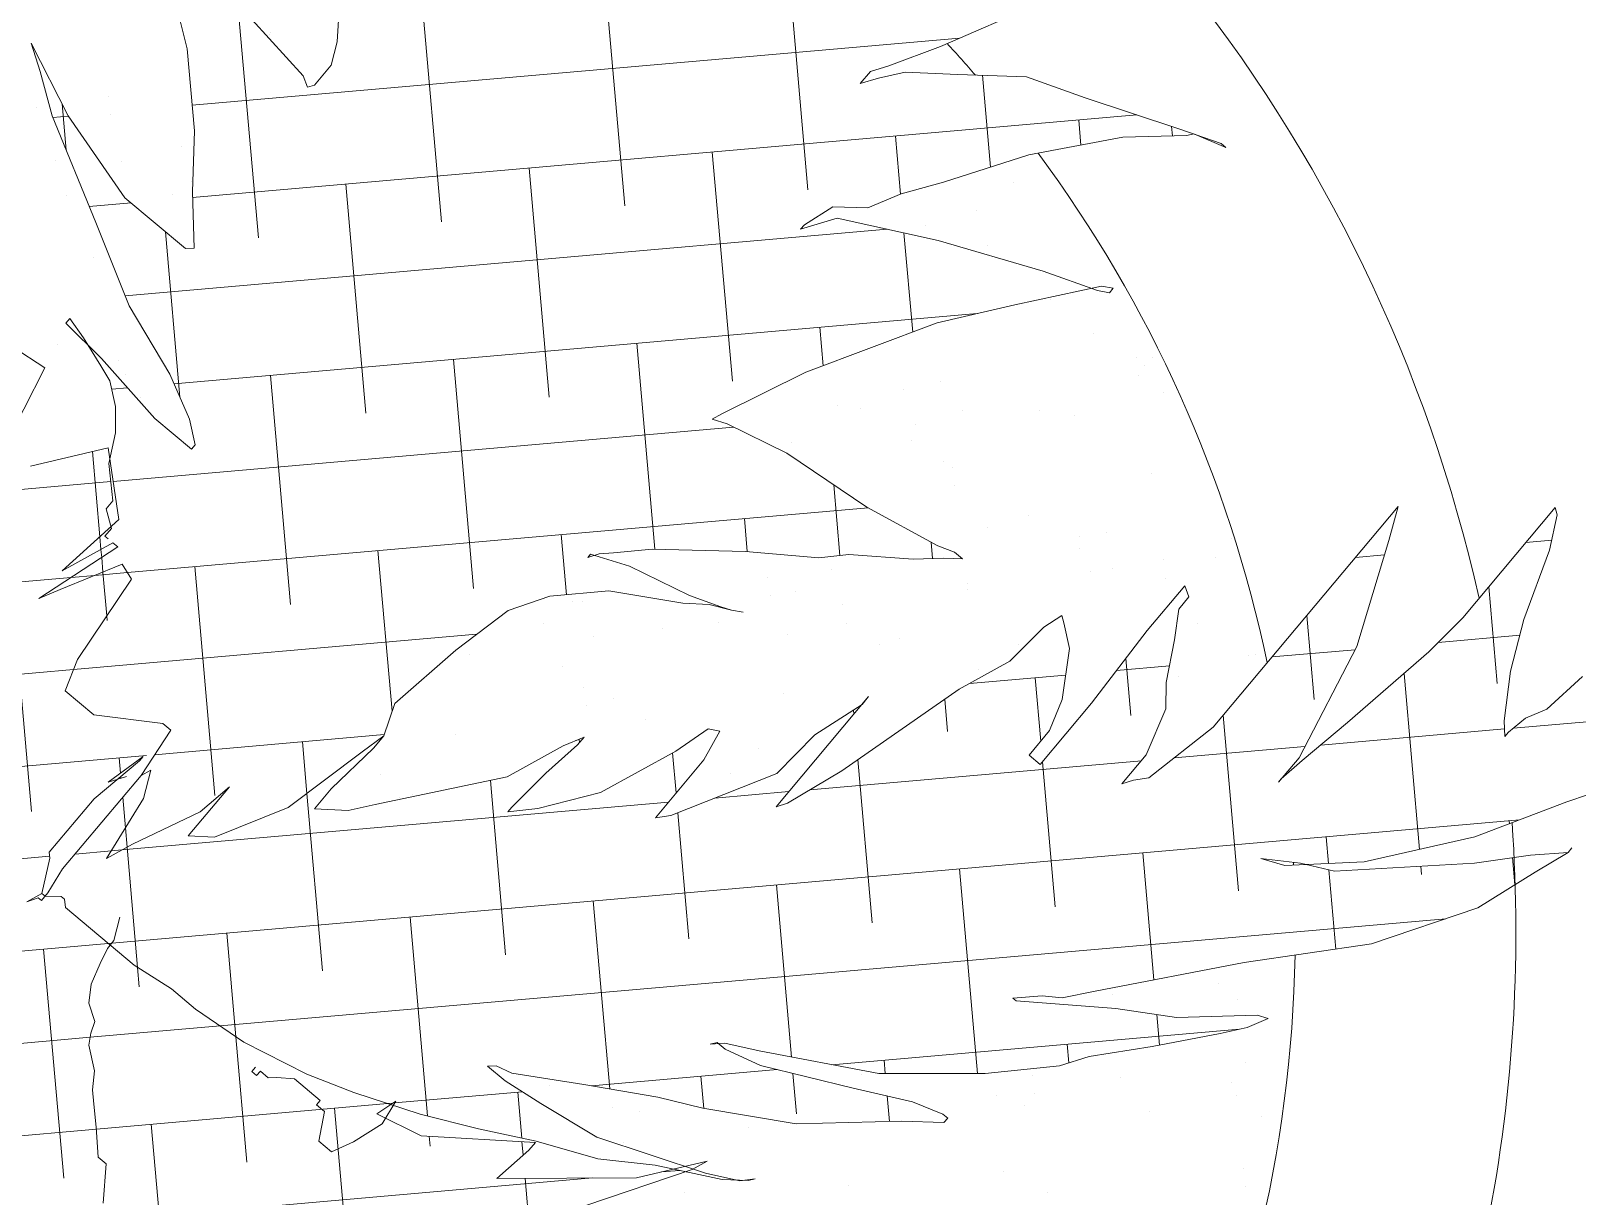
# Model space of a CAD drawing. Header units: metres. Extents: x -56 to -36, y -677 to -309.
# Drawn here: x -38.8046 to -38.6406, y -316.1644 to -316.0409 of the extents above; entities that cross this region are included whole.
import ezdxf

# ---------------------------------------------------------------- set-up
doc = ezdxf.new("R2010")
doc.units = ezdxf.units.M
doc.header["$LTSCALE"] = 5
doc.header["$MEASUREMENT"] = 0
doc.layers.add('A-FURN', color=7, linetype='Continuous', lineweight=18)

msp = doc.modelspace()

# ---------------------------------------------------------------- linework, layer by layer
at = {"layer": 'A-FURN', "color": 252}
for p, q in [((-38.72428236913706, -316.0334307988258), (-38.7221579479075, -316.0577130445918)), ((-38.78991697619702, -316.0350822684234), (-38.78797957196682, -316.0427489778289)), ((-38.77159455961808, -316.0335415594956), (-38.77206159952655, -316.0420098704136)), ((-38.74370816574984, -316.0351303358094), (-38.74158374452034, -316.0594125815754)), ((-38.76313396236262, -316.036829872793), (-38.76100954113318, -316.061112118559)), ((-38.70811299373062, -316.0425075224954), (-38.69767305407734, -316.0379773060997)), ((-38.7825597589754, -316.0385294097766), (-38.7804353377459, -316.0628116555426)), ((-38.77567245435685, -316.0456251763852), (-38.78107607248083, -316.0396814582565)), ((-38.70608057260077, -316.0416255913894), (-38.78744489370527, -316.0487440471015)), ((-38.77929656762447, -316.0412356431461), (-38.77929656762447, -316.0412356431461)), ((-38.77919293076204, -316.0410031119172), (-38.77919293076204, -316.0410031119172)), ((-38.80451721011175, -316.0421626551069), (-38.80357534184643, -316.04516802086)), ((-38.80060090736552, -316.0498788996299), (-38.80451721011175, -316.0421626551069)), ((-38.78797957196682, -316.0427489778289), (-38.78720309186318, -316.0514552454012)), ((-38.77206159952655, -316.0420098704136), (-38.77270201225249, -316.0444930272753)), ((-38.7135870342963, -316.0445594414621), (-38.70811299373062, -316.0425075224954)), ((-38.77270201225249, -316.0444930272753), (-38.7744867907837, -316.0466200590411)), ((-38.71552463473395, -316.0451486637702), (-38.7135870342963, -316.0445594414621)), ((-38.80357534184643, -316.04516802086), (-38.8023112709233, -316.0498533221127)), ((-38.77522216918103, -316.0468084805686), (-38.77567245435685, -316.0456251763852)), ((-38.7744867907837, -316.0466200590411), (-38.77522216918103, -316.0468084805686)), ((-38.71661533274235, -316.0464485164578), (-38.71552463473395, -316.0451486637702)), ((-38.71467773214002, -316.045859294189), (-38.71661533274235, -316.0464485164578)), ((-38.71183537270886, -316.0452237764627), (-38.71467773214002, -316.045859294189)), ((-38.70626636652977, -316.0454665927815), (-38.71183537270886, -316.0452237764627)), ((-38.69898699668627, -316.0457349866082), (-38.70626636652977, -316.0454665927815)), ((-38.70364643553845, -316.0455631908827), (-38.70279373722101, -316.0553095772501)), ((-38.69275702687949, -316.0479419905572), (-38.69898699668627, -316.0457349866082)), ((-38.79631569976962, -316.0477951258092), (-38.79631569976962, -316.0477951258092)), ((-38.68282542515502, -316.0512413277027), (-38.69275702687949, -316.0479419905572)), ((-38.80391712220799, -316.0489926423457), (-38.80391712220799, -316.0489926423457)), ((-38.8023112709233, -316.0498533221127), (-38.79768033705361, -316.0611897322906)), ((-38.8005903521927, -316.049894125696), (-38.80223579578697, -316.050038083357)), ((-38.80125384633678, -316.0485924217735), (-38.80082527629568, -316.0534909997591)), ((-38.79459418211067, -316.0585437313418), (-38.80060090736552, -316.0498788996299)), ((-38.79606117369482, -316.0497284432889), (-38.79606117369482, -316.0497284432889)), ((-38.68726449734081, -316.0497666415282), (-38.78740852064951, -316.0585281082875)), ((-38.78720309186318, -316.0514552454012), (-38.78742633646377, -316.0579130732221)), ((-38.69344413723425, -316.0503072899634), (-38.69321182860702, -316.0529625897225)), ((-38.68359761935321, -316.0509848001986), (-38.68350987810257, -316.0519876872826)), ((-38.67834711688701, -316.0527839965931), (-38.68282542515502, -316.0512413277027)), ((-38.78858077294055, -316.0530645302775), (-38.78858077294055, -316.0530645302775)), ((-38.71286993384709, -316.0520068269468), (-38.71233160059344, -316.0581600041918)), ((-38.69871865810015, -316.0540148758827), (-38.68874975083853, -316.0521099425346)), ((-38.68874975083853, -316.0521099425346), (-38.68197852256114, -316.0519519581215)), ((-38.68197852256114, -316.0519519581215), (-38.68124314411509, -316.051763536536)), ((-38.68124314411509, -316.051763536536), (-38.67783897536961, -316.0532103748908)), ((-38.67783897536961, -316.0532103748908), (-38.67834711688701, -316.0527839965931)), ((-38.8019748115403, -316.054615094422), (-38.8019748115403, -316.054615094422)), ((-38.79490464121798, -316.0547342259605), (-38.79490464121798, -316.0547342259605)), ((-38.73229573045987, -316.0537063639305), (-38.73017130923031, -316.0779886096965)), ((-38.70777043664961, -316.0568907341706), (-38.69871865810015, -316.0540148758827)), ((-38.75172152707265, -316.0554059009139), (-38.74959710584321, -316.0796881466799)), ((-38.78756089359067, -316.0568046028263), (-38.78756089359067, -316.0568046028263)), ((-38.78742633646377, -316.0579130732221), (-38.78725296359758, -316.0638982272204)), ((-38.77114732368537, -316.0571054378977), (-38.76902290245599, -316.0813876836637)), ((-38.71228186182211, -316.058139431882), (-38.70777043664961, -316.0568907341706)), ((-38.70040777404839, -316.0569142465482), (-38.70040777404839, -316.0569142465482)), ((-38.80080205892224, -316.0583345905299), (-38.80080205892224, -316.0583345905299)), ((-38.79393256688357, -316.0590988883733), (-38.79837565624254, -316.0594876083233)), ((-38.78815772253321, -316.0639445226873), (-38.79459418211067, -316.0585437313418)), ((-38.78951030953058, -316.0581707942554), (-38.78951030953058, -316.0581707942554)), ((-38.72253586241195, -316.0614160909503), (-38.71950756396589, -316.0595270159547)), ((-38.71950756396589, -316.0595270159547), (-38.71581830183422, -316.0596021286379)), ((-38.71581830183422, -316.0596021286379), (-38.71228186182211, -316.058139431882)), ((-38.79768033705361, -316.0611897322906), (-38.79411935375381, -316.0700174080129)), ((-38.71905727879019, -316.0607103201382), (-38.72293247983012, -316.061888764715)), ((-38.70833244222942, -316.0630643097544), (-38.71905727879019, -316.0607103201382)), ((-38.70424381796184, -316.0598990137607), (-38.70424381796184, -316.0598990137607)), ((-38.71376350659156, -316.0618722478483), (-38.79455377403198, -316.0689404803725)), ((-38.79027920892381, -316.0621643972627), (-38.78874497682094, -316.0797007504427)), ((-38.72293247983012, -316.061888764715), (-38.72253586241195, -316.0614160909503)), ((-38.71197242753865, -316.0622653709946), (-38.7110515107627, -316.07279149791)), ((-38.7097352570303, -316.0615119527154), (-38.7097352570303, -316.0615119527154)), ((-38.78725296359758, -316.0638982272204), (-38.78815772253321, -316.0639445226873)), ((-38.69722754676641, -316.0663413091005), (-38.70833244222942, -316.0630643097544)), ((-38.70307106534372, -316.0636185098686), (-38.70307106534372, -316.0636185098686)), ((-38.79786497825668, -316.0648934174089), (-38.79786497825668, -316.0648934174089)), ((-38.70020217751275, -316.0698863619955), (-38.69103887487327, -316.0679095556633)), ((-38.69143549224279, -316.06838222937), (-38.69722754676641, -316.0663413091005)), ((-38.69103887487327, -316.0679095556633), (-38.68979535481262, -316.0681475122597)), ((-38.69644459994637, -316.0693215267561), (-38.69644459994637, -316.0693215267561)), ((-38.69019197227939, -316.0686201860822), (-38.69143549224279, -316.06838222937)), ((-38.68979535481262, -316.0681475122597), (-38.69019197227939, -316.0686201860822)), ((-38.79411935375381, -316.0700174080129), (-38.78980643368672, -316.0772609788871)), ((-38.70421300959734, -316.0708239310463), (-38.78936577733353, -316.0782738328911)), ((-38.70846072111001, -316.0718168728515), (-38.70020217751275, -316.0698863619955)), ((-38.80083691433154, -316.0718313703254), (-38.80044029696202, -316.0713586966187)), ((-38.79706924505368, -316.0755969017306), (-38.80083691433154, -316.0718313703254)), ((-38.80044029696202, -316.0713586966187), (-38.7989737287028, -316.0733947573396)), ((-38.72237924427841, -316.0770528600501), (-38.70846072111001, -316.0718168728515)), ((-38.7208832951699, -316.0722823920515), (-38.7205268981277, -316.0763560288839)), ((-38.80643903756103, -316.0743799207822), (-38.80309272515714, -316.0765836850229)), ((-38.80176833201588, -316.0741021501949), (-38.80176833201588, -316.0741021501949)), ((-38.7989737287028, -316.0733947573396), (-38.79712710139532, -316.0763538276163)), ((-38.74030909178268, -316.073981929035), (-38.73840019005794, -316.0958007755892)), ((-38.6918747563823, -316.0728903465214), (-38.6918747563823, -316.0728903465214)), ((-38.7914260203311, -316.0819430403921), (-38.79706924505368, -316.0755969017306)), ((-38.79529012161728, -316.0758162222371), (-38.79529012161728, -316.0758162222371)), ((-38.7597348883954, -316.0756814660186), (-38.75761046716596, -316.0999637117846)), ((-38.68733359291255, -316.0754351707976), (-38.68733359291255, -316.0754351707976)), ((-38.68560799058716, -316.0754787081535), (-38.68560799058716, -316.0754787081535)), ((-38.80309272515714, -316.0765836850229), (-38.80754649025337, -316.0853313885133)), ((-38.79712710139532, -316.0763538276163), (-38.79616867481806, -316.0779635100002)), ((-38.79448624736423, -316.0772751802753), (-38.79448624736423, -316.0772751802753)), ((-38.78980643368672, -316.0772609788871), (-38.78773675824803, -316.0820181531333)), ((-38.77916068500824, -316.0773810030022), (-38.77703626377874, -316.1016632487681)), ((-38.73127820075686, -316.0814665278351), (-38.72237924427841, -316.0770528600501)), ((-38.68707906683775, -316.0773684882773), (-38.68707906683775, -316.0773684882773)), ((-38.68648042469491, -316.0763269148164), (-38.68648042469491, -316.0763269148164)), ((-38.79616867481806, -316.0779635100002), (-38.79556556758061, -316.0806846235741)), ((-38.79430458686707, -316.0787059227366), (-38.79597179771704, -316.0788517847856)), ((-38.71197304598846, -316.0789106331715), (-38.71197304598846, -316.0789106331715)), ((-38.70806711339551, -316.077980695595), (-38.70806711339551, -316.077980695595)), ((-38.6844352379691, -316.0791982042614), (-38.6844352379691, -316.0791982042614)), ((-38.79556556758061, -316.0806846235741), (-38.79559868447572, -316.0834759902825)), ((-38.79292031235789, -316.0797389603861), (-38.79292031235789, -316.0797389603861)), ((-38.71897618468071, -316.0805720208111), (-38.71897618468071, -316.0805720208111)), ((-38.71659894782815, -316.0808798769498), (-38.71659894782815, -316.0808798769498)), ((-38.78753026848668, -316.0852119404231), (-38.7914260203311, -316.0819430403921)), ((-38.78773675824803, -316.0820181531333), (-38.78713365111716, -316.0847392667164)), ((-38.732311042259, -316.0820094546763), (-38.73127820075686, -316.0814665278351)), ((-38.73072876126773, -316.0825316635676), (-38.732311042259, -316.0820094546763)), ((-38.72438726731301, -316.0856377195209), (-38.73072876126773, -316.0825316635676)), ((-38.7108002933704, -316.0826301292793), (-38.7108002933704, -316.0826301292793)), ((-38.70572880526251, -316.0811504138876), (-38.70572880526251, -316.0811504138876)), ((-38.69755912803882, -316.0811001415757), (-38.69755912803882, -316.0811001415757)), ((-38.69388408954742, -316.0816675653442), (-38.69388408954742, -316.0816675653442)), ((-38.79559868447572, -316.0834759902825), (-38.79629695369866, -316.0867160730974)), ((-38.73003701129019, -316.0828704818573), (-38.79581926940878, -316.0886256837039)), ((-38.7112046161408, -316.0843164452448), (-38.7112046161408, -316.0843164452448)), ((-38.80460916510222, -316.0869906060632), (-38.79635062138894, -316.0850600953045)), ((-38.79802901307076, -316.0854524346721), (-38.79723888938329, -316.0944835897457)), ((-38.79635062138894, -316.0850600953045), (-38.79521882183897, -316.0926549316774)), ((-38.78713365111716, -316.0847392667164), (-38.78753026848668, -316.0852119404231)), ((-38.71590168304326, -316.0913483405534), (-38.72438726731301, -316.0856377195209)), ((-38.72392418344012, -316.0845320665939), (-38.72392418344012, -316.0845320665939)), ((-38.79629695369866, -316.0867160730974), (-38.79587978547605, -316.0906907439406)), ((-38.7077509281701, -316.086516687141), (-38.7077509281701, -316.086516687141)), ((-38.70686575032229, -316.0871059540991), (-38.70686575032229, -316.0871059540991)), ((-38.79609400445602, -316.088649719906), (-38.85571431302301, -316.0938658210215)), ((-38.71942254211089, -316.0889788759172), (-38.71876545237055, -316.0964894460163)), ((-38.7066112242475, -316.0890392715788), (-38.7066112242475, -316.0890392715788)), ((-38.68570462603364, -316.0878084026675), (-38.68570462603364, -316.0878084026675)), ((-38.79587978547605, -316.0906907439406), (-38.79657386595031, -316.0915179229609)), ((-38.79657386595031, -316.0915179229609), (-38.79601205668459, -316.0936002791)), ((-38.71578670145075, -316.0914109847107), (-38.79432615740441, -316.0982822967461)), ((-38.70837452552476, -316.095449279056), (-38.71590168304326, -316.0913483405534)), ((-38.6987384471802, -316.0922582707558), (-38.6987384471802, -316.0922582707558)), ((-38.65957120806999, -316.0912933465715), (-38.67920377125338, -316.1146906955619)), ((-38.66056694051363, -316.0948879346026), (-38.65957120806999, -316.0912933465715)), ((-38.64290548740721, -316.0913830379773), (-38.65272176902786, -316.1030817124482)), ((-38.64352116073533, -316.0959006357196), (-38.64269480894589, -316.0921639215306)), ((-38.64269480894589, -316.0921639215306), (-38.64290548740721, -316.0913830379773)), ((-38.79521882183897, -316.0926549316774), (-38.80122175103125, -316.0980890595681)), ((-38.79601205668459, -316.0936002791), (-38.79670613721677, -316.0944274580716)), ((-38.72889665649265, -316.0925579571561), (-38.72859035692861, -316.0960589771936)), ((-38.70316829486356, -316.0934964524756), (-38.70316829486356, -316.0934964524756)), ((-38.69050535865503, -316.0940493282104), (-38.69050535865503, -316.0940493282104)), ((-38.79535109310544, -316.0955644667881), (-38.80370061004609, -316.1010432702476)), ((-38.80122175103125, -316.0980890595681), (-38.7958592346229, -316.0951380884904)), ((-38.79723888937676, -316.0944835898202), (-38.79712088637157, -316.095832370342)), ((-38.79712088637834, -316.0958323702642), (-38.79704696731577, -316.0966772690161)), ((-38.79670613721677, -316.0944274580716), (-38.79636737618895, -316.0947117102507)), ((-38.79636737618895, -316.0947117102507), (-38.79670613721677, -316.0944274580716)), ((-38.7958592346229, -316.0951380884904), (-38.79535109310544, -316.0955644667881)), ((-38.74832245310549, -316.0942574941395), (-38.74776466983897, -316.1006329860497)), ((-38.74276773671224, -316.0961912860182), (-38.73868185710435, -316.0957937249854)), ((-38.73868185710435, -316.0957937249854), (-38.72878736470958, -316.0960414009108)), ((-38.70910398165339, -316.0950518574907), (-38.70895032528151, -316.0968081578574)), ((-38.70662286398593, -316.0961136141145), (-38.70837452552476, -316.095449279056)), ((-38.69334411549275, -316.0956948390508), (-38.69334411549275, -316.0956948390508)), ((-38.69333721861378, -316.0944903275642), (-38.69333721861378, -316.0944903275642)), ((-38.67725797923688, -316.0946277212869), (-38.67725797923688, -316.0946277212869)), ((-38.66395075472948, -316.106144372414), (-38.66056694051363, -316.0948879346026)), ((-38.64329005595644, -316.0948555935024), (-38.64601967033119, -316.0950944038159)), ((-38.80146554649437, -316.1000995427326), (-38.79485950995794, -316.0973865284063)), ((-38.79704696731139, -316.0966772690655), (-38.79691119707715, -316.0982291299445)), ((-38.79485950995794, -316.0973865284063), (-38.79390108332271, -316.0989962108388)), ((-38.76774824971827, -316.0959570311233), (-38.76625826782052, -316.112987602144)), ((-38.7455109417721, -316.0967086353422), (-38.74430871973172, -316.0963078345616)), ((-38.7452134787159, -316.0963541300865), (-38.7455109417721, -316.0967086353422)), ((-38.74107393152443, -316.0976125468559), (-38.7452134787159, -316.0963541300865)), ((-38.74430871973172, -316.0963078345616), (-38.74276773671224, -316.0961912860182)), ((-38.72878736470958, -316.0960414009108), (-38.72099985330007, -316.0967361729772)), ((-38.72099985330007, -316.0967361729772), (-38.71781873279238, -316.0963849073719)), ((-38.71781873279238, -316.0963849073719), (-38.71100620660124, -316.0968656803451)), ((-38.71100620660124, -316.0968656803451), (-38.70775485985942, -316.096774709358)), ((-38.70775485985942, -316.096774709358), (-38.70577596145003, -316.0968242444848)), ((-38.70577596145003, -316.0968242444848), (-38.70662286398593, -316.0961136141145)), ((-38.68450326296048, -316.0969336611716), (-38.68450326296048, -316.0969336611716)), ((-38.6789233006642, -316.0966798359686), (-38.6789233006642, -316.0966798359686)), ((-38.66102361263282, -316.0964070786756), (-38.66408699376657, -316.0966750897967)), ((-38.64624800380662, -316.1032782332907), (-38.64352116073533, -316.0959006357196)), ((-38.80028784838387, -316.0988038771222), (-38.86071640311596, -316.1040906906146)), ((-38.79777545999397, -316.0985840716198), (-38.80028784829224, -316.0988038771142)), ((-38.79390108332271, -316.0989962108388), (-38.79959836838239, -316.1075059576171)), ((-38.79432615724627, -316.0982822967323), (-38.79777546028092, -316.0985840716449)), ((-38.79691119708454, -316.0982291298598), (-38.79650395031328, -316.1028839817549)), ((-38.78717404633105, -316.0976565681067), (-38.78504962510155, -316.1219388138728)), ((-38.73473243756033, -316.1007186029158), (-38.74107393152443, -316.0976125468559)), ((-38.72639790773204, -316.0987767374007), (-38.72639790773204, -316.0987767374007)), ((-38.71970227401508, -316.0979222525824), (-38.71970227401508, -316.0979222525824)), ((-38.69216446599572, -316.0982098236722), (-38.69216446599572, -316.0982098236722)), ((-38.68989042752216, -316.097895080947), (-38.68989042752216, -316.097895080947)), ((-38.68424873688562, -316.0988669786513), (-38.68424873688562, -316.0988669786513)), ((-38.80659984294383, -316.0993561050903), (-38.80447542171439, -316.1236383508563)), ((-38.80370061004609, -316.1010432702476), (-38.80146554649437, -316.1000995427326)), ((-38.7495184141271, -316.1007966150877), (-38.74325532742515, -316.1002122523283)), ((-38.74325532742515, -316.1002122523283), (-38.73542651798587, -316.1015457818781)), ((-38.73139849498162, -316.1019051468077), (-38.73473243756033, -316.1007186029158)), ((-38.72614338165718, -316.1007100548804), (-38.72614338165718, -316.1007100548804)), ((-38.7234626386261, -316.1002478011843), (-38.7234626386261, -316.1002478011843)), ((-38.70528835606549, -316.1001117609866), (-38.70528835606549, -316.1001117609866)), ((-38.70523678344344, -316.0994791859691), (-38.70523678344344, -316.0994791859691)), ((-38.68220274881801, -316.0996894441885), (-38.68616892319207, -316.1044161814755)), ((-38.68175246369097, -316.1008727484299), (-38.68220274881801, -316.0996894441885)), ((-38.64996539511182, -316.0997967698997), (-38.64906904881204, -316.1100420549878)), ((-38.7595080685073, -316.106510135551), (-38.75395961308411, -316.102305607204)), ((-38.75395961308411, -316.102305607204), (-38.7495184141271, -316.1007966150877)), ((-38.747131428215, -316.1013222621982), (-38.747131428215, -316.1013222621982)), ((-38.74606732941626, -316.1013541776004), (-38.74606732941626, -316.1013541776004)), ((-38.73542651798587, -316.1015457818781), (-38.73264201500299, -316.1016671900468)), ((-38.73264201500299, -316.1016671900468), (-38.73025412934092, -316.1022612718643)), ((-38.73025412934092, -316.1022612718643), (-38.73139849498162, -316.1019051468077)), ((-38.73025412934092, -316.1022612718643), (-38.72901060921296, -316.1024992286158)), ((-38.72901060921296, -316.1024992286158), (-38.73025412934092, -316.1022612718643)), ((-38.71852952139696, -316.1016417486903), (-38.71852952139696, -316.1016417486903)), ((-38.68327289590596, -316.1054366415812), (-38.68284316164127, -316.1021726011662)), ((-38.68284316164127, -316.1021726011662), (-38.68175246369097, -316.1008727484299)), ((-38.79650395031561, -316.1028839817288), (-38.79646206039152, -316.1033627857517)), ((-38.75020753152151, -316.1036769193391), (-38.75020753152151, -316.1036769193391)), ((-38.73165341146674, -316.1035436860046), (-38.73165341146674, -316.1035436860046)), ((-38.71806830693865, -316.1036843694793), (-38.71806830693865, -316.1036843694793)), ((-38.69524125248805, -316.1028446952041), (-38.69713755511864, -316.1040726749077)), ((-38.69503057402679, -316.1036255787575), (-38.69524125248805, -316.1028446952041)), ((-38.69442746684732, -316.1063466922827), (-38.69503057402679, -316.1036255787575)), ((-38.68087794653221, -316.1036366645618), (-38.68087794653221, -316.1036366645618)), ((-38.66927233986317, -316.1028547898761), (-38.66849484542487, -316.1117415919712)), ((-38.65272176902786, -316.1030817124482), (-38.65633262384884, -316.1066970185263)), ((-38.64765691198025, -316.1087411784557), (-38.64624800380662, -316.1032782332907)), ((-38.75728996503793, -316.10482929319), (-38.80002661585044, -316.1085682656531)), ((-38.74489457679832, -316.1050736737083), (-38.74489457679832, -316.1050736737083)), ((-38.73754459531293, -316.1042297950739), (-38.73754459531293, -316.1042297950739)), ((-38.72429721589478, -316.1048081881504), (-38.72429721589478, -316.1048081881504)), ((-38.71245250017969, -316.105325339607), (-38.71245250017969, -316.105325339607)), ((-38.69713755511864, -316.1040726749077), (-38.70074840993962, -316.1076879809859)), ((-38.68616892319207, -316.1044161814755), (-38.69207688671307, -316.1121450447004)), ((-38.68415710409496, -316.1099302816073), (-38.68327289590596, -316.1054366415812)), ((-38.64667634548121, -316.1049390988632), (-38.65533332350392, -316.1056964863006)), ((-38.76597784140066, -316.1121566426461), (-38.7595080685073, -316.106510135551)), ((-38.75801846686804, -316.1069756110227), (-38.75801846686804, -316.1069756110227)), ((-38.71461461896806, -316.1058846113755), (-38.71461461896806, -316.1058846113755)), ((-38.69978956397117, -316.1058782153419), (-38.69978956397117, -316.1058782153419)), ((-38.69520015088844, -316.1117393843132), (-38.69442746684732, -316.1063466922827)), ((-38.67548361484481, -316.1070732328568), (-38.67548361484481, -316.1070732328568)), ((-38.67469746883788, -316.1069737598749), (-38.67469746883788, -316.1069737598749)), ((-38.66411761402398, -316.1064650121382), (-38.67295005355621, -316.1072377504686)), ((-38.67007777420903, -316.1179181596746), (-38.66395075472948, -316.106144372414)), ((-38.65633262384884, -316.1066970185263), (-38.66492593620396, -316.1141863050923)), ((-38.8000266158239, -316.1085682656508), (-38.84892347895536, -316.1128461868568)), ((-38.79959836838239, -316.1075059576171), (-38.80093286168929, -316.1108162935085)), ((-38.74818683007194, -316.1082373316128), (-38.74818683007194, -316.1082373316128)), ((-38.70074840993962, -316.1076879809859), (-38.70611092646399, -316.1106389519663)), ((-38.70403542037022, -316.1086044444731), (-38.70403542037022, -316.1086044444731)), ((-38.68381432685308, -316.1081882512195), (-38.6894277068761, -316.1086793583356)), ((-38.68844923289166, -316.1073993078466), (-38.6879206420376, -316.1134411289549)), ((-38.64833044170805, -316.1140157020352), (-38.64765691198025, -316.1087411784557)), ((-38.74593006514172, -316.1104475207022), (-38.74593006514172, -316.1104475207022)), ((-38.69482941361261, -316.1091519464387), (-38.70503056085724, -316.1100444311775)), ((-38.69805842458996, -316.1094344482934), (-38.69746966170547, -316.1161640388559)), ((-38.68419022099019, -316.1127216483158), (-38.68415710409496, -316.1099302816073)), ((-38.68287429608156, -316.1093068930415), (-38.68287429608156, -316.1093068930415)), ((-38.65894941820241, -316.1089776202302), (-38.65731712000101, -316.1276348740458)), ((-38.64003878111831, -316.1092938243548), (-38.64381901642892, -316.1127670043145)), ((-38.80093286168929, -316.1108162935085), (-38.79788401239014, -316.1133745630627)), ((-38.76714295421786, -316.115609104656), (-38.76597784140066, -316.1121566426461)), ((-38.74279249838449, -316.1116738999078), (-38.74279249838449, -316.1116738999078)), ((-38.72554079573516, -316.1231311286252), (-38.71572451422119, -316.1114324541637)), ((-38.72476894085312, -316.1111499692706), (-38.72476894085312, -316.1111499692706)), ((-38.70611092646399, -316.1106389519663), (-38.71857943969442, -316.1193066831484)), ((-38.71572451422119, -316.1114324541637), (-38.71641859464685, -316.112259633126)), ((-38.70764687220205, -316.1117066947294), (-38.70734643865043, -316.1151406659383)), ((-38.69207688671307, -316.1121450447004), (-38.69753037647425, -316.118644308275)), ((-38.69653464419522, -316.1150497202045), (-38.69520015088844, -316.1117393843132)), ((-38.79788401239014, -316.1133745630627), (-38.79056334468154, -316.1142817143335)), ((-38.74567553906698, -316.1123808381819), (-38.74567553906698, -316.1123808381819)), ((-38.71641859464685, -316.112259633126), (-38.72144235008537, -316.1154948563341)), ((-38.71733415579106, -316.1128492407807), (-38.71729442112738, -316.1133034100652)), ((-38.6862766512775, -316.1176160890738), (-38.68419022099019, -316.1127216483158)), ((-38.67813546355134, -316.1134175266996), (-38.67650820674768, -316.1320171570757)), ((-38.6460540800779, -316.1137107319455), (-38.64788015654162, -316.115199006112)), ((-38.62063010856096, -316.1124475918213), (-38.64737523249138, -316.1147874869697)), ((-38.64381901642892, -316.1127670043145), (-38.6460540800779, -316.1137107319455)), ((-38.78971644208761, -316.1149923447522), (-38.79287701180013, -316.1197909548587)), ((-38.76709755911705, -316.1154745899044), (-38.79143657530338, -316.117603977902)), ((-38.79056334468154, -316.1142817143335), (-38.78971644208761, -316.1149923447522)), ((-38.75949173683765, -316.1155058064705), (-38.75949173683765, -316.1155058064705)), ((-38.7393388104139, -316.1138741418039), (-38.7393388104139, -316.1138741418039)), ((-38.73274974303038, -316.1148670976938), (-38.73617465895254, -316.1172288464055)), ((-38.73317947735305, -316.1181311380603), (-38.73150622306699, -316.1151050544061)), ((-38.73150622306699, -316.1151050544061), (-38.73274974303038, -316.1148670976938)), ((-38.72144235008537, -316.1154948563341), (-38.72544982244042, -316.1195828360796)), ((-38.698716040096, -316.117649425677), (-38.69653464419522, -316.1150497202045)), ((-38.67920377125338, -316.1146906955619), (-38.68601230511652, -316.1200529505266)), ((-38.66492593620396, -316.1141863050923), (-38.66973901313261, -316.1182024117958)), ((-38.64830279934583, -316.1148686385541), (-38.66778654980354, -316.1165732458421)), ((-38.64827677400839, -316.1156716799346), (-38.64833044170805, -316.1140157020352)), ((-38.64788015654162, -316.115199006112), (-38.64827677400839, -316.1156716799346)), ((-38.77576161104108, -316.1162325962277), (-38.77528218204876, -316.1217124946855)), ((-38.77270796796242, -316.1212093162655), (-38.76823365201304, -316.1169089573249)), ((-38.76714295421786, -316.115609104656), (-38.76943587416932, -316.1173097580082)), ((-38.76823365201304, -316.1169089573249), (-38.76714295421786, -316.115609104656)), ((-38.74811827608815, -316.1166713408511), (-38.75404679035572, -316.1199528595168)), ((-38.74996091091239, -316.1195552984447), (-38.74657729291337, -316.1165547922403)), ((-38.74588321238119, -316.1157276132687), (-38.74811827608815, -316.1166713408511)), ((-38.74682880062906, -316.1160586822053), (-38.74682880062906, -316.1160586822053)), ((-38.74657729291337, -316.1165547922403), (-38.74588321238119, -316.1157276132687)), ((-38.74642408086035, -316.1159559881918), (-38.7463911052761, -316.1163329008441)), ((-38.7274315020417, -316.1169338719931), (-38.7274315020417, -316.1169338719931)), ((-38.66945379528826, -316.1167191109214), (-38.68331956829704, -316.1179322088707)), ((-38.79228563192609, -316.1176782607312), (-38.83630755421396, -316.121529679878)), ((-38.79302983386177, -316.1182531454682), (-38.79784291083902, -316.1222692522297)), ((-38.79635559547054, -316.1204967257289), (-38.79263321644365, -316.1177804717036)), ((-38.79518740765386, -316.1179321332112), (-38.79504660265988, -316.1195415416564)), ((-38.79263321644365, -316.1177804717036), (-38.79302983386177, -316.1182531454682)), ((-38.76943587416932, -316.1173097580082), (-38.77727724953454, -316.123214939814)), ((-38.73617465895254, -316.1172288464055), (-38.74416885644681, -316.1215962186656)), ((-38.73833550400016, -316.1242758964278), (-38.73317947735305, -316.1181311380603)), ((-38.73650947376629, -316.1174117616926), (-38.73613805802219, -316.1216570630734)), ((-38.68679720253252, -316.1182364624422), (-38.72195305005445, -316.121312200557)), ((-38.71687298824102, -316.1181204099978), (-38.7153597999733, -316.1354162310429)), ((-38.69753037647425, -316.118644308275), (-38.698716040096, -316.117649425677)), ((-38.69727888788108, -316.1183445936474), (-38.69593400336046, -316.1337166940594)), ((-38.69675411832006, -316.1172630051815), (-38.69675411832006, -316.1172630051815)), ((-38.68885466460571, -316.1206884682043), (-38.6862766512775, -316.1176160890738)), ((-38.67225917010975, -316.1205178651471), (-38.67007777420903, -316.1179181596746)), ((-38.66973901313261, -316.1182024117958), (-38.67196170694709, -316.1201633598822)), ((-38.79287701180013, -316.1197909548587), (-38.80120597793629, -316.129717102926)), ((-38.79441799486827, -316.1199075034601), (-38.79635559547054, -316.1204967257289)), ((-38.79501444250266, -316.1199091339356), (-38.79499912409275, -316.1200842241624)), ((-38.79184417024007, -316.1192480280662), (-38.79287701180013, -316.1197909548587)), ((-38.79261266563921, -316.1222278163114), (-38.79184417024007, -316.1192480280662)), ((-38.75404679035572, -316.1199528595168), (-38.76806027925343, -316.1228941113326)), ((-38.76751668983044, -316.1196634303362), (-38.76751668983044, -316.1196634303362)), ((-38.75582891857127, -316.1203269054014), (-38.7542113931988, -316.1388153050103)), ((-38.75357176574269, -316.1231706044163), (-38.74996091091239, -316.1195552984447)), ((-38.72544982244042, -316.1195828360796), (-38.73669536656061, -316.1240411794241)), ((-38.73032632942395, -316.1196157254187), (-38.73032632942395, -316.1196157254187)), ((-38.71857943969442, -316.1193066831484), (-38.72433857363697, -316.1227303278933)), ((-38.68765244244943, -316.120287667521), (-38.68885466460571, -316.1206884682043)), ((-38.68601230511652, -316.1200529505266), (-38.68765244244943, -316.120287667521)), ((-38.67196170694709, -316.1201633598822), (-38.67225917010975, -316.1205178651471)), ((-38.64168749226261, -316.1226102806613), (-38.63233825066632, -316.119379917011)), ((-38.78787001120085, -316.1262073467612), (-38.78350721934137, -316.121007935865)), ((-38.78350721934137, -316.121007935865), (-38.78659337428431, -316.1236539368137)), ((-38.77528218204876, -316.1217124946855), (-38.77363718981158, -316.1405148419938)), ((-38.77449274649368, -316.1233363480314), (-38.77270796796242, -316.1212093162655)), ((-38.7640630018598, -316.1218636722324), (-38.7640630018598, -316.1218636722324)), ((-38.74416885644681, -316.1215962186656), (-38.75078726265318, -316.1232920125757)), ((-38.72417787180737, -316.1215068472387), (-38.73203726373688, -316.1221944549348)), ((-38.79784291083902, -316.1222692522297), (-38.80260232007734, -316.127941336726)), ((-38.79652517226489, -316.1286105314398), (-38.79261266563921, -316.1222278163114)), ((-38.736949600391, -316.1226242287034), (-38.79489357593931, -316.1276936696835)), ((-38.79482198758367, -316.1221089037253), (-38.79453694060422, -316.1253670056101)), ((-38.78659337428431, -316.1236539368137), (-38.79379433688436, -316.1270759615932)), ((-38.77727724953454, -316.123214939814), (-38.78508550806268, -316.1263287548628)), ((-38.7709026387333, -316.1235296291169), (-38.77449274649368, -316.1233363480314)), ((-38.76806027925343, -316.1228941113326), (-38.7709026387333, -316.1235296291169)), ((-38.76546222255146, -316.1221183040037), (-38.76546222255146, -316.1221183040037)), ((-38.75396838316087, -316.1236432781809), (-38.75357176574269, -316.1231706044163)), ((-38.75078726265318, -316.1232920125757), (-38.75396838316087, -316.1236432781809)), ((-38.72433857363697, -316.1227303278933), (-38.72554079573516, -316.1231311286252)), ((-38.65143335134431, -316.1263133179207), (-38.64168749226261, -316.1226102806613)), ((-38.64670280973039, -316.1245159010172), (-38.79636012817608, -316.1376092197948)), ((-38.73669536656061, -316.1240411794241), (-38.73833550400016, -316.1242758964278)), ((-38.73595514948286, -316.123747717245), (-38.73478559658602, -316.1371157680265)), ((-38.64779439607437, -316.1246114024474), (-38.64776736326704, -316.1249203888492)), ((-38.79453694060422, -316.1253670056101), (-38.7943596343205, -316.1273936257065)), ((-38.78508550806268, -316.1263287548628), (-38.78787001120085, -316.1262073467612)), ((-38.66722019268715, -316.1263109394309), (-38.66697380482211, -316.129127165615)), ((-38.66317047860267, -316.1289495997535), (-38.65143335134431, -316.1263133179207)), ((-38.80257488352927, -316.1283656970188), (-38.81783858108841, -316.1297010975186)), ((-38.80256102204763, -316.1285800942095), (-38.80338737383707, -316.1323168083985)), ((-38.80260232007734, -316.127941336726), (-38.80256102204763, -316.1285800942095)), ((-38.79602376098151, -316.1277925480624), (-38.79987372699506, -316.1281293764436)), ((-38.79379433688436, -316.1270759615932), (-38.79652517226489, -316.1286105314398)), ((-38.79489357593931, -316.1276936696835), (-38.79602376098151, -316.1277925480624)), ((-38.79435963432044, -316.1273936257066), (-38.7932435282394, -316.1401507765888)), ((-38.68664598929993, -316.1280104764145), (-38.68546880105075, -316.1414657996722)), ((-38.67413911052918, -316.1286060931857), (-38.67158184437753, -316.1293423011217)), ((-38.66994170688005, -316.1291075841665), (-38.67413911052918, -316.1286060931857)), ((-38.64554214250737, -316.1282360697393), (-38.65146646823942, -316.1291046846291)), ((-38.64745277030639, -316.1285162028431), (-38.64720053197473, -316.131399300166)), ((-38.6415554173681, -316.1279566772247), (-38.64554214250737, -316.1282360697393)), ((-38.64505055951511, -316.1300581314248), (-38.6415554173681, -316.1279566772247)), ((-38.6415554173681, -316.1279566772247), (-38.64115879994065, -316.1274840035667)), ((-38.64115879994065, -316.1274840035667), (-38.6415554173681, -316.1279566772247)), ((-38.80120597793629, -316.129717102926), (-38.80275114981103, -316.1322465552733)), ((-38.70607178591277, -316.1297100133979), (-38.70417397886084, -316.1514020472622)), ((-38.67158184437753, -316.1293423011217), (-38.66317047860267, -316.1289495997535)), ((-38.66631030119655, -316.1299396227448), (-38.66994170688005, -316.1291075841665)), ((-38.66691484246567, -316.1298011084334), (-38.66617922665287, -316.1382092356478)), ((-38.65146646823942, -316.1291046846291), (-38.66631030119655, -316.1299396227448)), ((-38.65716050744177, -316.12942496379), (-38.65708241013485, -316.1303176200922)), ((-38.65110715640711, -316.1338362814161), (-38.64505055951511, -316.1300581314248)), ((-38.72549758252555, -316.1314095503816), (-38.72390095211634, -316.1496591194669)), ((-38.80498621335354, -316.133190282895), (-38.80338737383707, -316.1323168083985)), ((-38.80378399131317, -316.1327894821144), (-38.80498621335354, -316.133190282895)), ((-38.80344523023669, -316.1330737342356), (-38.80378399131317, -316.1327894821144)), ((-38.80275114981103, -316.1322465552733), (-38.80344523023669, -316.1330737342356)), ((-38.80338737383707, -316.1323168083985), (-38.80304861280925, -316.1326010605776)), ((-38.80304861280925, -316.1326010605776), (-38.80133824919349, -316.1326266381434)), ((-38.80133824919349, -316.1326266381434), (-38.80099948811701, -316.1329108902645)), ((-38.80099948811701, -316.1329108902645), (-38.80088796408504, -316.1338099421716)), ((-38.74492337913833, -316.1331090873651), (-38.74318106150631, -316.1530238690273)), ((-38.80088796408504, -316.1338099421716), (-38.79360460191359, -316.1399213639359)), ((-38.79510827938665, -316.1348336420924), (-38.79574869216125, -316.1373167990121)), ((-38.65450340690191, -316.1349856082544), (-38.78448384032973, -316.1463574226595)), ((-38.76434917575105, -316.1348086243489), (-38.76250355020593, -316.1559042208617)), ((-38.66239399849897, -316.1376558673257), (-38.65110715640711, -316.1338362814161)), ((-38.78377497236389, -316.1365081613323), (-38.78281355927797, -316.1474971631885)), ((-38.79636012817608, -316.1376092197948), (-38.84053433942071, -316.1414739624989)), ((-38.80320076897667, -316.1382076983159), (-38.80107634774717, -316.1624899440818)), ((-38.7964427726935, -316.1381439779837), (-38.79719470961604, -316.139728082899)), ((-38.79574869216125, -316.1373167990121), (-38.7964427726935, -316.1381439779837)), ((-38.67588278740274, -316.1396278141092), (-38.66239399849897, -316.1376558673257)), ((-38.79719470961604, -316.139728082899), (-38.79817388347649, -316.141926987591)), ((-38.79360460191359, -316.1399213639359), (-38.78965099361162, -316.1424333381784)), ((-38.69170579417167, -316.1426616568589), (-38.67588278740274, -316.1396278141092)), ((-38.7932435282394, -316.1401507765888), (-38.79306298642436, -316.1422143789773)), ((-38.79817388347649, -316.141926987591), (-38.79841767884224, -316.1439374706395)), ((-38.78965099361162, -316.1424333381784), (-38.78711028582993, -316.144565229435)), ((-38.70041462299335, -316.1434088635894), (-38.69733265679903, -316.1431757664351)), ((-38.69733265679903, -316.1431757664351), (-38.69518437779342, -316.1433674276711)), ((-38.69518437779342, -316.1433674276711), (-38.69170579417167, -316.1426616568589)), ((-38.68988714857775, -316.143013297004), (-38.68988714857775, -316.143013297004)), ((-38.67858807698141, -316.1418639593993), (-38.67858807698141, -316.1418639593993)), ((-38.79841767884224, -316.1439374706395), (-38.79775671525377, -316.1459016584342)), ((-38.78711028582993, -316.144565229435), (-38.78197101402205, -316.1480720861782)), ((-38.70007586196547, -316.1436931157685), (-38.70041462299335, -316.1434088635894)), ((-38.68950384746645, -316.1445092959943), (-38.70007586196547, -316.1436931157685)), ((-38.68308793869349, -316.1454627427319), (-38.68950384746645, -316.1445092959943)), ((-38.67663976915961, -316.1435916900805), (-38.67663976915961, -316.1435916900805)), ((-38.78448384032973, -316.1463574226595), (-38.79827538115799, -316.1475640261345)), ((-38.79775671525377, -316.1459016584342), (-38.79821118907162, -316.147131258036)), ((-38.68514586982511, -316.1451569204714), (-38.68486379245545, -316.1483810795606)), ((-38.67450719243831, -316.1452121673757), (-38.68308793869349, -316.1454627427319)), ((-38.67844024981989, -316.1471475378382), (-38.67559789033069, -316.1465120201606)), ((-38.67559789033069, -316.1465120201606), (-38.67336282678829, -316.1455682925389)), ((-38.67336282678829, -316.1455682925389), (-38.67450719243831, -316.1452121673757)), ((-38.79827538115799, -316.1475640261345), (-38.85615008906157, -316.152627406981)), ((-38.79821118907162, -316.147131258036), (-38.79839712803775, -316.1483848152473)), ((-38.78281355927797, -316.1474971631885), (-38.78165055113445, -316.1607904070983)), ((-38.78197101402205, -316.1480720861782), (-38.77529075909743, -316.1514623942621)), ((-38.73177554325159, -316.1481048234263), (-38.73251092169758, -316.1482932450118)), ((-38.73251092169758, -316.1482932450118), (-38.73096993857146, -316.148176696459)), ((-38.73092864065771, -316.1488154538451), (-38.73177554325159, -316.1481048234263)), ((-38.73096993857146, -316.148176696459), (-38.72733853293661, -316.1490087350952)), ((-38.67637937552709, -316.1466867509288), (-38.7196172996976, -316.1504695791281)), ((-38.69465935062274, -316.148286041519), (-38.69448549835451, -316.1502731820381)), ((-38.68566595202165, -316.1485351218624), (-38.67844024981989, -316.1471475378382)), ((-38.79839712803775, -316.1483848152473), (-38.79779402079103, -316.1511059289278)), ((-38.72718571087498, -316.1505465444857), (-38.73092864065771, -316.1488154538451)), ((-38.72733853293661, -316.1490087350952), (-38.71463479790853, -316.1514122598868)), ((-38.69546547873571, -316.1505821813778), (-38.69232565614178, -316.1495921583864)), ((-38.69232565614178, -316.1495921583864), (-38.68566595202165, -316.1485351218624)), ((-38.79779402079103, -316.1511059289278), (-38.79803781620544, -316.1531164120343)), ((-38.78112830018611, -316.151195620285), (-38.78073168271001, -316.150722946569)), ((-38.78062015857145, -316.1516219984667), (-38.78112830018611, -316.151195620285)), ((-38.78022354114395, -316.1511493248087), (-38.78062015857145, -316.1516219984667)), ((-38.77937663855002, -316.1518599552276), (-38.78022354114395, -316.1511493248087)), ((-38.77529075909743, -316.1514623942621), (-38.77030430919601, -316.1534314415475)), ((-38.75612143992467, -316.150632315753), (-38.75521668088246, -316.1505860202768)), ((-38.75425825419862, -316.1521957026513), (-38.75612143992467, -316.150632315753)), ((-38.75521668088246, -316.1505860202768), (-38.7535641737243, -316.151368523631)), ((-38.7535641737243, -316.151368523631), (-38.74590474487198, -316.1525599271782)), ((-38.72542265436587, -316.1509774818493), (-38.74509215682096, -316.1526983403314)), ((-38.71736563329844, -316.1529468296268), (-38.72718571087498, -316.1505465444857)), ((-38.72374983796161, -316.1513863621589), (-38.72337316129605, -316.1556917961477)), ((-38.71652490269375, -316.1515251857967), (-38.71652490269375, -316.1515251857967)), ((-38.71463479790853, -316.1514122598868), (-38.70336870293519, -316.1514012610922)), ((-38.71408514723558, -316.1499855785026), (-38.71396038639139, -316.1514116014764)), ((-38.70336870293519, -316.1514012610922), (-38.69546547873571, -316.1505821813778)), ((-38.67574592934281, -316.150282769183), (-38.67574592934281, -316.150282769183)), ((-38.79803781620544, -316.1531164120343), (-38.79788499413442, -316.1546542215314)), ((-38.77847187966304, -316.1518136598186), (-38.77937663855002, -316.1518599552276)), ((-38.77659213550916, -316.1519813634449), (-38.77847187966304, -316.1518136598186)), ((-38.77388204723783, -316.15425538082), (-38.77659213550916, -316.1519813634449)), ((-38.75047402644415, -316.1545655507266), (-38.75425825419862, -316.1521957026513)), ((-38.7530661920097, -316.1526099902728), (-38.7530661920097, -316.1526099902728)), ((-38.74958932144429, -316.1526408881327), (-38.74958932144429, -316.1526408881327)), ((-38.74590474487198, -316.1525599271782), (-38.7380759355394, -316.1538934567372)), ((-38.73351094384836, -316.1516851154861), (-38.73321251238193, -316.1550962027562)), ((-38.71107780704332, -316.1543969076807), (-38.71736563329844, -316.1529468296268)), ((-38.69837476046601, -316.1516014252213), (-38.69837476046601, -316.1516014252213)), ((-38.68898709467433, -316.1518127568866), (-38.68898709467433, -316.1518127568866)), ((-38.67721363617736, -316.1523038737897), (-38.67721363617736, -316.1523038737897)), ((-38.79788499413442, -316.1546542215314), (-38.79762064793411, -316.1570910828195)), ((-38.76672460769012, -316.1545909345467), (-38.79760760318462, -316.1572928465482)), ((-38.77427866460735, -316.1547280545266), (-38.77388204723783, -316.15425538082)), ((-38.77343176201342, -316.1554386849455), (-38.77427866460735, -316.1547280545266)), ((-38.77030430919601, -316.1534314415475), (-38.7632687347091, -316.1557103185292)), ((-38.76786275583433, -316.1556815012643), (-38.76586729889974, -316.1543353530032)), ((-38.76586729889974, -316.1543353530032), (-38.76731331635452, -316.1567466368902)), ((-38.76617486362593, -316.1545428381733), (-38.76672460769012, -316.1545909345467)), ((-38.75243044352121, -316.1533403572273), (-38.76598158466746, -316.1545259284555)), ((-38.75293674046114, -316.1533846524698), (-38.75251060644277, -316.1582553865873)), ((-38.74452914990755, -316.1581442804446), (-38.75047402644415, -316.1545655507266)), ((-38.7380759355394, -316.1538934567372), (-38.73330016415727, -316.1550816204207)), ((-38.71375318531298, -316.1537799206398), (-38.71351652599711, -316.1564849489992)), ((-38.70784301883597, -316.1557016199749), (-38.71107780704332, -316.1543969076807)), ((-38.70211098474405, -316.1537146942011), (-38.70211098474405, -316.1537146942011)), ((-38.69917135389395, -316.1548421841355), (-38.69917135389395, -316.1548421841355)), ((-38.69812023439115, -316.1535347427009), (-38.69812023439115, -316.1535347427009)), ((-38.67674482748001, -316.1537509068366), (-38.67674482748001, -316.1537509068366)), ((-38.77403087687426, -316.1585605992514), (-38.77343176201342, -316.1554386849455)), ((-38.77236253707386, -316.1550841894534), (-38.77023811584448, -316.1793664352194)), ((-38.76317376909569, -316.1580050538147), (-38.76786275583433, -316.1556815012643)), ((-38.7632687347091, -316.1557103185292), (-38.75708006293192, -316.1572785649948)), ((-38.74288995809493, -316.1549571108149), (-38.74288995809493, -316.1549571108149)), ((-38.74001487916277, -316.15537781893), (-38.74001487916277, -316.15537781893)), ((-38.73330016415727, -316.1550816204207), (-38.72342223024842, -316.1567249795694)), ((-38.72342223024842, -316.1567249795694), (-38.71222636144196, -316.156453686312)), ((-38.71222636144196, -316.156453686312), (-38.70773149473669, -316.1566006720373)), ((-38.70733487726991, -316.1561279982147), (-38.70784301883597, -316.1557016199749)), ((-38.70773149473669, -316.1566006720373), (-38.70733487726991, -316.1561279982147)), ((-38.68592397447574, -316.1554205772119), (-38.68592397447574, -316.1554205772119)), ((-38.67407925876071, -316.1559377286685), (-38.67407925876071, -316.1559377286685)), ((-38.79760760318462, -316.1572928465482), (-38.85309648546539, -316.1621474946995)), ((-38.79762064793411, -316.1570910828195), (-38.79741415811483, -316.1602848701581)), ((-38.7917883336867, -316.1567837264369), (-38.78966391245726, -316.1810659722029)), ((-38.76731331635452, -316.1567466368902), (-38.77034161484917, -316.1586357119438)), ((-38.75106077157707, -316.1587046854971), (-38.76317376909569, -316.1580050538147)), ((-38.76231541366556, -316.1580546313576), (-38.76222475452161, -316.1590908701149)), ((-38.75708006293192, -316.1572785649948), (-38.75096161715706, -316.1585865170368)), ((-38.72847604014535, -316.1571466192192), (-38.72847604014535, -316.1571466192192)), ((-38.77267583276293, -316.1596976079679), (-38.77403087687426, -316.1585605992514)), ((-38.77034161484917, -316.1586357119438), (-38.77267583276293, -316.1596976079679)), ((-38.75513847005968, -316.1625323706152), (-38.75175485200268, -316.1595318644593)), ((-38.75247846180562, -316.1586228014714), (-38.75235255748592, -316.1600618944308)), ((-38.75175485200268, -316.1595318644593), (-38.75106077157707, -316.1587046854971)), ((-38.75096161715706, -316.1585865170368), (-38.74443418424548, -316.1604390156721)), ((-38.73301526724978, -316.1619658264327), (-38.74452914990755, -316.1581442804446)), ((-38.74171720547687, -316.1586766069228), (-38.74171720547687, -316.1586766069228)), ((-38.79741415811483, -316.1602848701581), (-38.79656725561816, -316.1609955006928)), ((-38.79656725561816, -316.1609955006928), (-38.79688546579288, -316.1651585930636)), ((-38.74443418424548, -316.1604390156721), (-38.73835703654893, -316.1611082102887)), ((-38.73282932824432, -316.1607122690568), (-38.74035249349291, -316.1624543584432)), ((-38.73835703654893, -316.1611082102887), (-38.73126360567167, -316.1626301613266)), ((-38.7344281678094, -316.1615857436112), (-38.73282932824432, -316.1607122690568)), ((-38.74501651869704, -316.162478966269), (-38.79678388635782, -316.16700802408)), ((-38.74035249349291, -316.1624543584432), (-38.75513847005968, -316.1625323706152)), ((-38.75213780392849, -316.1625165388247), (-38.75081231923164, -316.1776668982358)), ((-38.74571500990126, -316.1654053295208), (-38.7344281678094, -316.1615857436112)), ((-38.73574774678556, -316.1616680538019), (-38.73769108570795, -316.1618380739271)), ((-38.72938386157566, -316.1627978649043), (-38.73301526724978, -316.1619658264327)), ((-38.73126360567167, -316.1626301613266), (-38.72847910252418, -316.1627515695347)), ((-38.72774372412684, -316.1625631480072), (-38.72938386157566, -316.1627978649043)), ((-38.72847910252418, -316.1627515695347), (-38.72774372412684, -316.1625631480072)), ((-38.70146901892591, -316.1617404372651), (-38.70146901892591, -316.1617404372651)), ((-38.67601227310413, -316.1614291322937), (-38.67601227310413, -316.1614291322937)), ((-38.7352056913617, -316.1639883840788), (-38.7352056913617, -316.1639883840788)), ((-38.71790691787575, -316.1632722085228), (-38.71790691787575, -316.1632722085228)), ((-38.6967457935871, -316.1639746570912), (-38.6967457935871, -316.1639746570912)), ((-38.67575774702934, -316.1633624497734), (-38.67575774702934, -316.1633624497734))]:
    msp.add_line(p, q, dxfattribs=at)
for radius, start, end in [(0.1620203883498069, 12.60615729862105, 39.02279658145223), (0.1386203883498069, 40.94562647346677, 42.79947933488818), (0.1386203883498069, 11.88141388844312, 36.549266387743), (0.1386203883498069, 6.892344839246331, 6.945839759649156), (0.1620203883498069, 332.6537791471331, 4.091912498729379), (0.1386203883498069, 2.927508341210162, 3.043478656331894), (0.1386203883498069, 333.3826760945249, 358.9820564990652)]:
    msp.add_arc((-38.80910520980783, -316.1363792105782), radius, start, end, dxfattribs=at)

doc.saveas('drawing.dxf')
